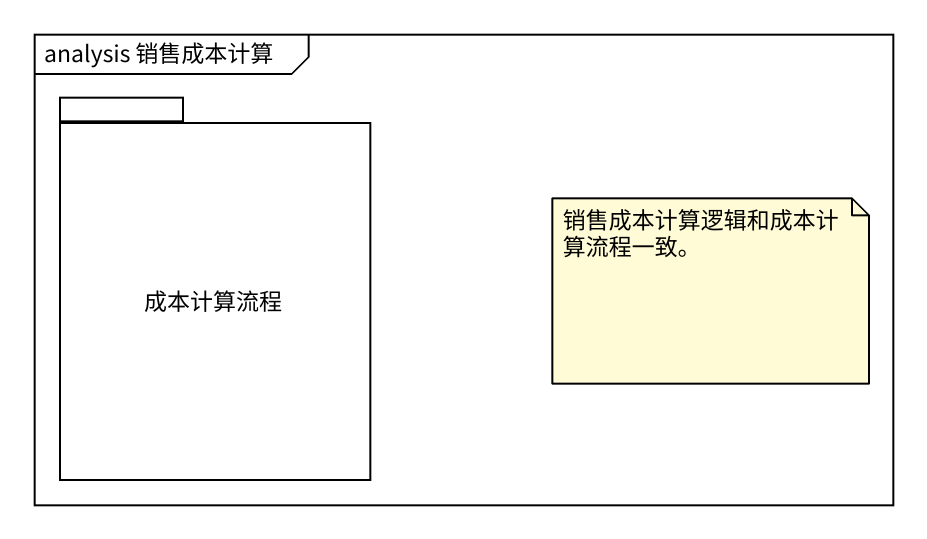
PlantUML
@startuml
mainframe analysis 销售成本计算
package 成本计算流程 {
}
note as N1
  销售成本计算逻辑和成本计算流程一致。
end note
@enduml
